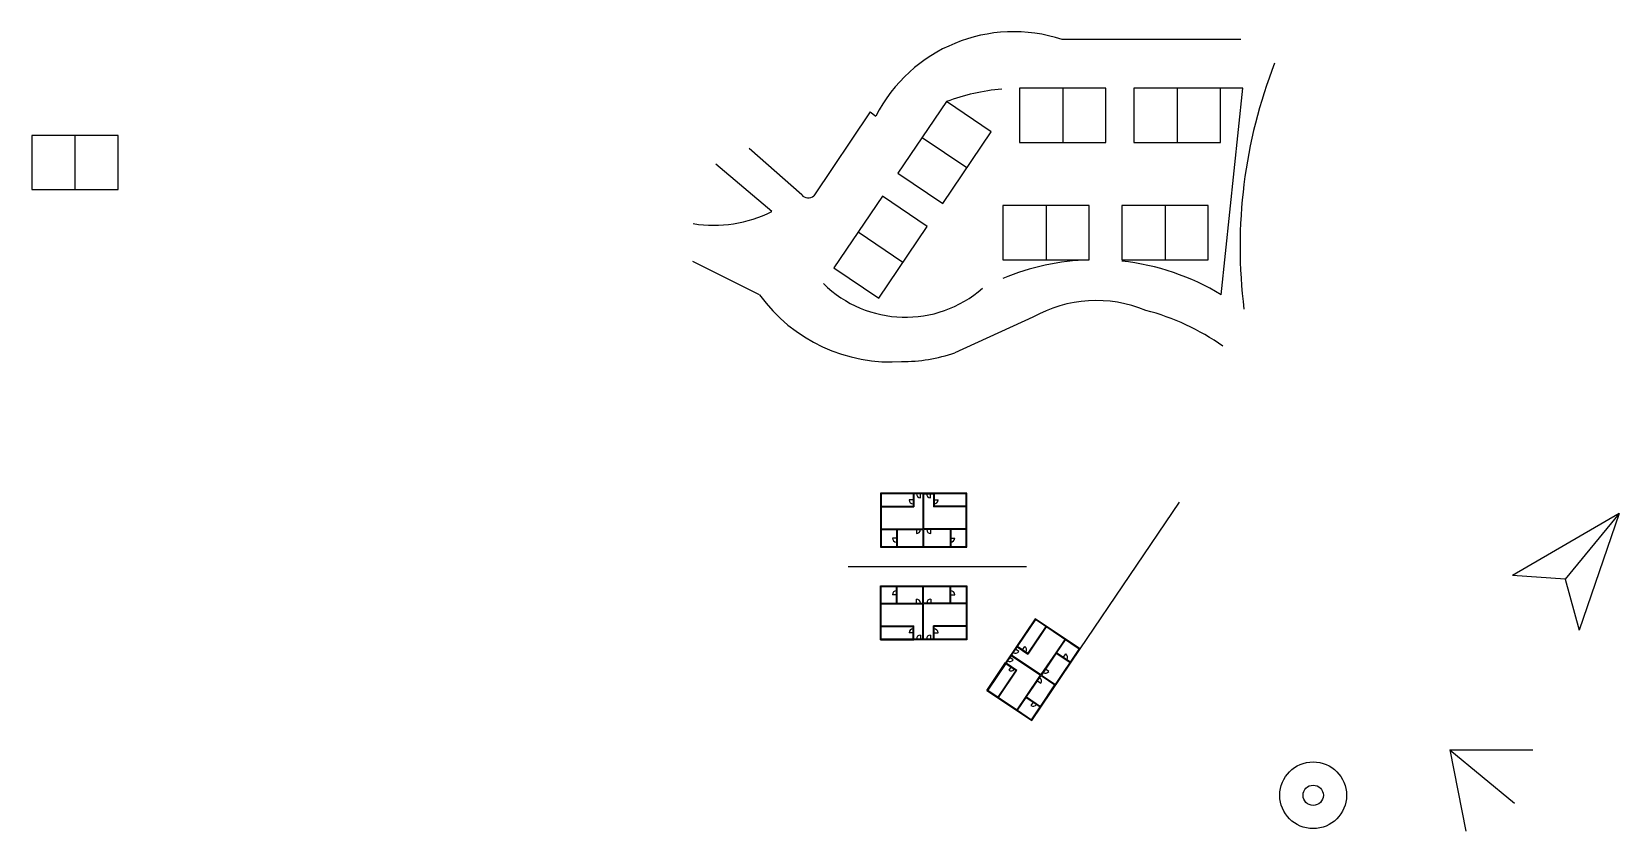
# Model space of a CAD drawing. Header units: millimetres. Extents: x 0 to 168904, y 0 to 40934.
# Drawn here: x 1078.6 to 1316.1, y 645.9 to 765.5 of the extents above.
import ezdxf

# ---------------------------------------------------------------- set-up
doc = ezdxf.new("R2010")
doc.units = ezdxf.units.MM

msp = doc.modelspace()

# ---------------------------------------------------------------- linework, layer by layer
for p, q in [((1259.517, 764.381), (1232.803, 764.381)), ((1232.861, 757.081), (1232.861, 748.994)), ((1249.981, 757.081), (1249.981, 748.994)), ((1204.049, 753.58), (1195.619, 741.003)), ((1204.049, 753.58), (1204.897, 752.924)), ((1085.11, 750.016), (1085.11, 741.929)), ((1193.814, 741.138), (1185.937, 748.093)), ((1211.835, 749.742), (1218.535, 745.213)), ((1189.353, 738.637), (1180.995, 745.729)), ((1230.367, 739.518), (1230.367, 731.43)), ((1248.178, 739.518), (1248.178, 731.43)), ((1202.263, 735.584), (1208.963, 731.055)), ((1187.52, 726.156), (1177.525, 731.15)), ((1228.389, 722.814), (1216.744, 717.51)), ((1205.584, 696.508), (1210.592, 696.508)), ((1210.492, 696.408), (1210.492, 694.556)), ((1210.592, 696.408), (1210.592, 694.456)), ((1211.573, 695.808), (1211.573, 696.408)), ((1211.953, 696.408), (1211.953, 691.131)), ((1212.053, 696.408), (1212.053, 691.131)), ((1212.053, 696.408), (1213.513, 696.408)), ((1213.083, 695.808), (1213.083, 696.408)), ((1213.513, 696.408), (1213.513, 694.456)), ((1213.613, 696.408), (1213.613, 694.556)), ((1205.684, 694.556), (1210.492, 694.556)), ((1205.684, 694.456), (1210.592, 694.456)), ((1210.492, 695.482), (1209.892, 695.482)), ((1218.421, 694.456), (1213.513, 694.456)), ((1213.613, 695.482), (1214.213, 695.482)), ((1218.421, 694.556), (1213.613, 694.556)), ((1235.465, 673.167), (1250.315, 695.132)), ((1316.115, 693.462), (1300.147, 684.175)), ((1316.115, 693.462), (1308.018, 683.611)), ((1316.115, 693.462), (1310.095, 675.998)), ((1205.584, 691.131), (1205.584, 691.131)), ((1205.684, 691.131), (1208.088, 691.131)), ((1208.088, 691.131), (1211.953, 691.131)), ((1216.017, 691.131), (1212.053, 691.131)), ((1218.421, 691.131), (1216.017, 691.131)), ((1205.584, 691.031), (1205.584, 691.031)), ((1205.684, 691.031), (1207.988, 691.031)), ((1207.988, 689.776), (1207.388, 689.776)), ((1207.988, 691.031), (1207.988, 688.521)), ((1208.088, 691.031), (1208.088, 688.521)), ((1208.088, 691.031), (1211.953, 691.031)), ((1210.98, 691.031), (1210.98, 690.431)), ((1211.953, 691.031), (1211.953, 688.521)), ((1216.017, 691.031), (1212.053, 691.031)), ((1212.053, 691.031), (1212.053, 688.521)), ((1213.125, 690.431), (1213.125, 691.031)), ((1216.017, 691.031), (1216.017, 688.521)), ((1218.421, 691.031), (1216.117, 691.031)), ((1216.117, 691.031), (1216.117, 688.521)), ((1216.117, 689.776), (1216.717, 689.776)), ((1200.744, 685.532), (1227.456, 685.532)), ((1308.018, 683.611), (1300.147, 684.175)), ((1207.988, 680.034), (1207.988, 682.544)), ((1208.088, 680.034), (1208.088, 682.544)), ((1211.953, 680.034), (1211.953, 682.544)), ((1212.053, 680.034), (1212.053, 682.544)), ((1216.017, 680.034), (1216.017, 682.544)), ((1216.117, 680.034), (1216.117, 682.544)), ((1308.018, 683.611), (1310.095, 675.998)), ((1205.584, 680.034), (1205.584, 680.034)), ((1205.584, 679.934), (1205.584, 679.934)), ((1205.684, 680.034), (1207.988, 680.034)), ((1205.684, 679.934), (1208.088, 679.934)), ((1207.988, 681.289), (1207.388, 681.289)), ((1208.088, 680.034), (1211.953, 680.034)), ((1208.088, 679.934), (1211.953, 679.934)), ((1210.98, 680.034), (1210.98, 680.634)), ((1211.953, 674.657), (1211.953, 679.934)), ((1216.017, 680.034), (1212.053, 680.034)), ((1212.053, 674.657), (1212.053, 679.934)), ((1216.017, 679.934), (1212.053, 679.934)), ((1213.125, 680.634), (1213.125, 680.034)), ((1218.421, 679.934), (1216.017, 679.934)), ((1216.117, 681.289), (1216.717, 681.289)), ((1218.421, 680.034), (1216.117, 680.034)), ((1205.584, 674.557), (1210.592, 674.557)), ((1205.684, 676.609), (1210.592, 676.609)), ((1205.684, 676.509), (1210.492, 676.509)), ((1210.492, 675.583), (1209.892, 675.583)), ((1210.492, 674.657), (1210.492, 676.509)), ((1210.592, 674.657), (1210.592, 676.609)), ((1211.573, 675.257), (1211.573, 674.657)), ((1212.053, 674.657), (1213.513, 674.657)), ((1213.083, 675.257), (1213.083, 674.657)), ((1213.513, 674.657), (1213.513, 676.609)), ((1218.421, 676.609), (1213.513, 676.609)), ((1213.613, 674.657), (1213.613, 676.509)), ((1218.421, 676.509), (1213.613, 676.509)), ((1213.613, 675.583), (1214.213, 675.583)), ((1230.326, 676.521), (1227.633, 672.538)), ((1230.409, 676.465), (1227.66, 672.399)), ((1233.164, 674.602), (1231.818, 672.611)), ((1233.247, 674.546), (1231.957, 672.637)), ((1225.169, 672.199), (1229.541, 669.244)), ((1225.225, 672.282), (1226.043, 673.492)), ((1225.225, 672.282), (1229.597, 669.326)), ((1226.299, 672.8), (1225.802, 673.136)), ((1226.043, 673.492), (1227.66, 672.399)), ((1226.099, 673.575), (1227.633, 672.538)), ((1226.866, 673.056), (1227.202, 673.553)), ((1231.818, 672.611), (1229.597, 669.326)), ((1231.901, 672.555), (1229.68, 669.27)), ((1231.901, 672.555), (1233.98, 671.149)), ((1231.957, 672.637), (1234.036, 671.232)), ((1232.996, 671.935), (1233.332, 672.432)), ((1221.52, 666.98), (1224.324, 671.128)), ((1223.193, 665.969), (1225.885, 669.952)), ((1223.275, 665.913), (1226.024, 669.979)), ((1224.351, 670.99), (1225.885, 669.952)), ((1224.407, 671.072), (1226.024, 669.979)), ((1225.118, 670.471), (1224.782, 669.974)), ((1225.453, 671.548), (1224.956, 671.884)), ((1230.778, 669.823), (1230.281, 670.159)), ((1227.377, 666.042), (1229.541, 669.244)), ((1227.46, 665.986), (1229.624, 669.188)), ((1229.08, 668.382), (1229.577, 668.046)), ((1229.624, 669.188), (1231.703, 667.782)), ((1229.68, 669.27), (1231.759, 667.865)), ((1226.031, 664.051), (1227.377, 666.042)), ((1226.113, 663.995), (1227.404, 665.903)), ((1227.404, 665.903), (1229.483, 664.498)), ((1227.46, 665.986), (1229.539, 664.58)), ((1228.443, 665.2), (1228.107, 664.703)), ((1225.975, 663.968), (1225.975, 663.968)), ((1226.057, 663.912), (1226.057, 663.912)), ((1290.77, 658.076), (1303.194, 658.076)), ((1290.77, 658.076), (1300.454, 650.116)), ((1290.77, 658.076), (1293.175, 645.887))]:
    msp.add_line(p, q)
for points in [[(1226.393, 748.994), (1239.33, 748.994), (1239.33, 757.081), (1226.393, 757.081)], [(1243.513, 748.994), (1256.45, 748.994), (1256.45, 757.081), (1243.513, 757.081)], [(1214.912, 739.854), (1222.158, 750.571), (1215.458, 755.101), (1208.212, 744.384)], [(1078.641, 741.929), (1091.578, 741.929), (1091.578, 750.016), (1078.641, 750.016)], [(1205.34, 725.696), (1212.586, 736.413), (1205.886, 740.943), (1198.641, 730.226)], [(1223.899, 731.43), (1236.835, 731.43), (1236.835, 739.518), (1223.899, 739.518)], [(1241.709, 731.43), (1254.646, 731.43), (1254.646, 739.518), (1241.709, 739.518)], [(1205.584, 688.421), (1218.521, 688.421), (1218.521, 696.508), (1205.584, 696.508)], [(1205.584, 682.644), (1218.521, 682.644), (1218.521, 674.557), (1205.584, 674.557)], [(1228.219, 662.45), (1235.465, 673.167), (1228.765, 677.697), (1221.52, 666.98)]]:
    msp.add_lwpolyline(points, close=True)
for points in [[(1239.33, 757.081), (1227.283, 757.081)], [(1256.58, 726.179), (1259.827, 757.081), (1243.513, 757.081)], [(1210.492, 696.408), (1205.684, 696.408), (1205.684, 694.556)], [(1211.953, 696.408), (1210.592, 696.408)], [(1212.053, 688.521), (1218.421, 688.521), (1218.421, 696.408), (1212.053, 696.408)], [(1205.684, 694.456), (1205.684, 691.131)], [(1205.684, 691.031), (1205.684, 688.521), (1207.988, 688.521)], [(1208.088, 688.521), (1211.953, 688.521)], [(1205.684, 680.034), (1205.684, 682.544), (1207.988, 682.544)], [(1208.088, 682.544), (1211.953, 682.544)], [(1212.053, 682.544), (1218.421, 682.544), (1218.421, 674.657), (1212.053, 674.657)], [(1205.684, 676.609), (1205.684, 679.934)], [(1231.759, 667.865), (1235.326, 673.141), (1228.792, 677.558), (1225.225, 672.282)], [(1210.492, 674.657), (1205.684, 674.657), (1205.684, 676.509)], [(1211.953, 674.657), (1210.592, 674.657)], [(1225.169, 672.199), (1224.407, 671.072)], [(1224.351, 670.99), (1221.658, 667.006), (1223.193, 665.969)], [(1229.539, 664.58), (1231.703, 667.782)], [(1223.275, 665.913), (1226.031, 664.051)], [(1226.113, 663.995), (1228.193, 662.589), (1229.483, 664.498)]]:
    msp.add_lwpolyline(points)
for radius in [4.994, 1.52]:
    msp.add_circle((1270.329, 651.271), radius)
for centre, radius, start, end in [((1225.535, 742.37), 23.18, 71.72548, 152.91299), ((1335.101, 733.368), 75.708, 158.73551, 187.0951), ((1226.603, 724.841), 32.247, 95.06545, 110.21924), ((1194.781, 741.935), 1.254, 219.49814, 311.95409), ((1180.629, 756.203), 19.613, 261.12859, 296.41115), ((1237.844, 695.357), 36.07, 91.6021, 112.7439), ((1237.844, 695.357), 36.07, 58.70532, 83.8482), ((1209.337, 740.265), 17.442, 225.24897, 311.43444), ((1207.222, 740.492), 24.366, 216.03964, 273.96494), ((1237.897, 706.016), 19.302, 67.47294, 119.50963), ((1236.279, 689.272), 35.729, 54.87031, 75.38941), ((1208.907, 739.999), 23.815, 269.58626, 289.21324), ((1211.573, 696.408), 0.6, 180, 270), ((1213.083, 696.408), 0.6, 180, 270), ((1210.492, 695.482), 0.6, 180, 270), ((1213.613, 695.482), 0.6, 270, 0), ((1207.988, 689.776), 0.6, 180, 270), ((1210.98, 691.031), 0.6, 270, 0), ((1213.125, 691.031), 0.6, 180, 270), ((1216.117, 689.776), 0.6, 270, 0), ((1207.988, 681.289), 0.6, 90, 180), ((1216.117, 681.289), 0.6, 0, 90), ((1210.98, 680.034), 0.6, 0, 90), ((1213.125, 680.034), 0.6, 90, 180), ((1210.492, 675.583), 0.6, 90, 180), ((1211.573, 674.657), 0.6, 90, 180), ((1213.083, 674.657), 0.6, 90, 180), ((1213.613, 675.583), 0.6, 0, 90), ((1225.802, 673.136), 0.6, 235.93845, 325.93845), ((1226.866, 673.056), 0.6, 325.93845, 55.93845), ((1232.996, 671.935), 0.6, 325.93845, 55.93845), ((1224.956, 671.884), 0.6, 235.93845, 325.93845), ((1225.118, 670.471), 0.6, 235.93845, 325.93845), ((1230.281, 670.159), 0.6, 235.93845, 325.93845), ((1229.08, 668.382), 0.6, 325.93845, 55.93845), ((1228.443, 665.2), 0.6, 235.93845, 325.93845)]:
    msp.add_arc(centre, radius, start, end)

doc.saveas('drawing.dxf')
